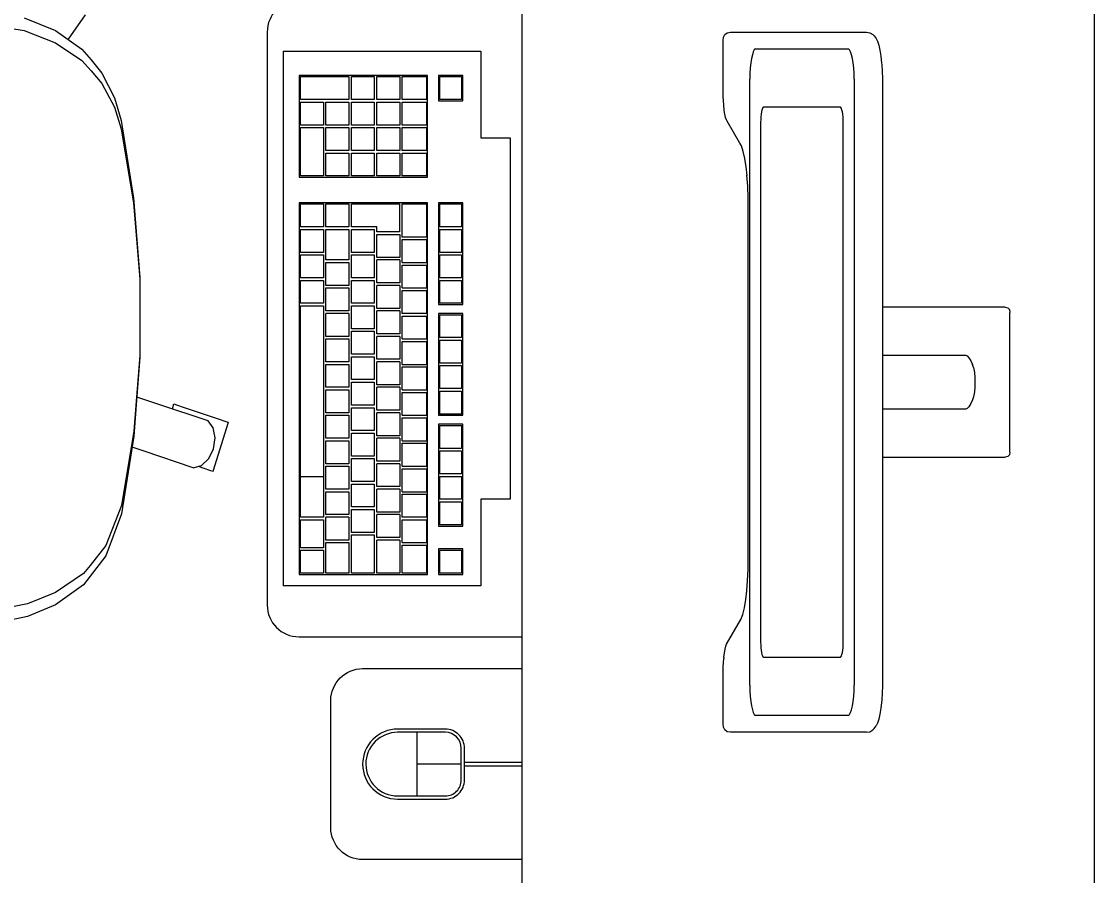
# Model space of a CAD drawing. Header units: inches. Extents: x 140 to 978, y -82 to 38.
# Drawn here: x 774.024 to 774.867, y 21.183 to 21.854 of the extents above; entities that cross this region are included whole.
import ezdxf

# ---------------------------------------------------------------- set-up
doc = ezdxf.new("R2010")
doc.units = ezdxf.units.IN
doc.header["$MEASUREMENT"] = 0
doc.layers.get('0').update_dxf_attribs({"lineweight": 0})
for name, color, linetype, lineweight in [('UNSAAC-COTA', 48, 'Continuous', 0), ('UNSAAC-FACHADA(2DO PLANO)', 7, 'Continuous', 30), ('UNSAAC-MUEBLE', 254, 'Continuous', 0)]:
    doc.layers.add(name, color=color, linetype=linetype, lineweight=lineweight)
doc.styles.add('narrow', font='')
doc.styles.get('narrow').set_extended_font_data('Arial Narrow', italic=True)
doc.dimstyles.new('1EN75', dxfattribs={"dimtxt": 0.15, "dimasz": 0.06, "dimexe": 0.1, "dimexo": 0.15, "dimgap": 0.025, "dimtad": 1, "dimzin": 1, "dimdsep": 46, "dimtxsty": 'narrow', "dimblk": 'DOT', "dimcen": 0.1, "dimclrd": 256, "dimclre": 256, "dimclrt": 256, "dimaunit": 1, "dimadec": 3, "dimazin": 0, "dimtfac": 1, "dimtmove": 2, "dimatfit": 3, "dimldrblk": 'ARCHTICK', "dimfxl": 0.3, "dimfxlon": 1, "dimtolj": 1, "dimtzin": 0, "dimlwd": 0, "dimlwe": 0, "dimarcsym": 0})

# ---------------------------------------------------------------- blocks, each defined once
blk = doc.blocks.new('MODULO C.E - 1')
at = {"layer": 'UNSAAC-MUEBLE'}
for p, q in [((-1.233899065542982, 1.679854995044195), (-1.233400907280679, 1.681928846815708)), ((-1.233899065542982, 1.679854995044195), (-1.233899065540368, 1.583329248299208)), ((-1.233400907280679, 1.681928846815708), (-1.231982272557116, 1.68314884232808)), ((-1.231982272557116, 1.68314884232808), (-1.229859135658398, 1.683329248297696)), ((-1.120140864339714, 1.683329248306848), (-1.229859135658398, 1.683329248297696)), ((-1.120140864339714, 1.683329248306848), (-1.118017727439633, 1.683148842336493)), ((-1.118017727439633, 1.683148842336493), (-1.116599092721412, 1.681928846823723)), ((-1.116599092721412, 1.681928846823723), (-1.116100934449105, 1.679854995056303)), ((-1.116100934446717, 1.583329248311315), (-1.116100934449105, 1.679854995056303)), ((-1.194236825636676, 1.651233782793156), (-1.191813066617965, 1.652794331060647)), ((-1.191813066617965, 1.652794331060647), (-1.188923807956212, 1.654103453370226)), ((-1.186559259445698, 1.654837550021796), (-1.188945622026449, 1.654085401257817)), ((-1.186559259445698, 1.654837550021796), (-1.182667704384767, 1.655602965472667)), ((-1.182667704384767, 1.655602965472667), (-1.178587809913506, 1.65599169184793)), ((-1.178587809913506, 1.65599169184793), (-1.171412190070737, 1.655991691854751)), ((-1.171412190070737, 1.655991691854751), (-1.167332295607889, 1.655602965487276)), ((-1.167332295607889, 1.655602965487276), (-1.163413948785387, 1.654832280451728)), ((-1.163413948785387, 1.654832280451728), (-1.16105437795768, 1.65409665252821)), ((-1.161076192024279, 1.654103453367952), (-1.158186933365482, 1.652794331075199)), ((-1.158186933365482, 1.652794331075199), (-1.155763174352796, 1.651233782794861)), ((-1.196149999994827, 1.648995186293178), (-1.196036164816473, 1.649343734592151)), ((-1.196149999986414, 1.583329248303471), (-1.196149999994827, 1.648995186293178)), ((-1.196036164816473, 1.649343734592151), (-1.195659295555356, 1.649902717147086)), ((-1.195659295555356, 1.649902717147086), (-1.194236825636676, 1.651233782793156)), ((-1.155763174352796, 1.651233782794861), (-1.154340704435367, 1.649902717135319)), ((-1.154340704435367, 1.649902717135319), (-1.153963835168793, 1.649343734589593)), ((-1.153963835168793, 1.649343734589593), (-1.153849999988847, 1.648995186304148)), ((-1.153849999988847, 1.648995186304148), (-1.15384999998646, 1.583329248300743)), ((-1.448083207006061, 1.575765119768789), (-1.446947781148378, 1.57697227044423)), ((-1.446947781148378, 1.57697227044423), (-1.444889178063545, 1.578377981509732)), ((-1.444889178063545, 1.578377981509732), (-1.442781445276364, 1.579464540277627)), ((-1.442781445276364, 1.579464540277627), (-1.439699233292981, 1.580465815901675)), ((-1.439699233292981, 1.580465815901675), (-1.435737228672065, 1.581351532900328)), ((-1.435737228672065, 1.581351532900328), (-1.431015886421915, 1.582094887780841)), ((-1.431015886421915, 1.582094887780841), (-1.425678082375566, 1.582672834809387)), ((-1.425678082375566, 1.582672834809387), (-1.424615649178418, 1.582775399749096)), ((-1.424615649178418, 1.582775399749096), (-1.419234945943754, 1.583142872606459)), ((-1.419234945943754, 1.583142872606459), (-1.413597448100245, 1.583329248285679)), ((-1.413597448100245, 1.583329248285679), (-0.9364025518760399, 1.583329248318705)), ((-0.9364025518760399, 1.583329248318705), (-0.9307650540304848, 1.583142872643009)), ((-0.9307650540304848, 1.583142872643009), (-0.9253843507933197, 1.582775399792524)), ((-0.9253843507918418, 1.582787869068113), (-0.9189841135503911, 1.582094887830579)), ((-0.9189841135503911, 1.582094887830579), (-0.9142627713012643, 1.581351532942506)), ((-0.9142627713012643, 1.581351532942506), (-0.9103007666917164, 1.580465815939306)), ((-0.9103007666917164, 1.580465815939306), (-0.9072185546927585, 1.57946454032907)), ((-0.9072185546927585, 1.57946454032907), (-0.9051108219213801, 1.578377981555377)), ((-0.9030522188243821, 1.57697227049448), (-0.9051108219213801, 1.578377981555377)), ((-0.9030522188243821, 1.57697227049448), (-0.9019167929689729, 1.57576511981722)), ((-1.449999999990337, 1.570873672000062), (-1.449501841729739, 1.573529758880852)), ((-1.449999999981469, 1.464063714197493), (-1.449999999990337, 1.570873672000062)), ((-1.449501841729739, 1.573529758880852), (-1.448083207006061, 1.575765119768789)), ((-0.9004981582510936, 1.573529758928885), (-0.9019167929689729, 1.57576511981722)), ((-0.8999999999833335, 1.570873672037976), (-0.9004981582510936, 1.573529758928885)), ((-0.8999999999833335, 1.570873672037976), (-0.8999999999885631, 1.464063714241604)), ((-1.429314648169293, 1.55979045214707), (-1.432259601443161, 1.559132458520367)), ((-1.425805572729087, 1.560342872180286), (-1.429314648169293, 1.55979045214707)), ((-1.421839702314242, 1.560772532206556), (-1.425805572729087, 1.560342872180286)), ((-1.417534835062793, 1.561066174157475), (-1.421839702314242, 1.560772532206556)), ((-1.413024475504994, 1.561215450321072), (-1.417534835062793, 1.561066174157475)), ((-1.413024475504994, 1.561215450321072), (-0.9369755244604903, 1.561215450359668)), ((-0.9324651649231555, 1.561066174184703), (-0.9369755244604903, 1.561215450359668)), ((-0.9281602976626118, 1.560772532259421), (-0.9324651649231555, 1.561066174184703)), ((-0.9241944272490172, 1.560342872229853), (-0.9281602976626118, 1.560772532259421)), ((-0.9206853518038087, 1.559790452200275), (-0.9241944272490172, 1.560342872229853)), ((-0.91774039852653, 1.559132458549016), (-0.9206853518038087, 1.559790452200275)), ((-1.436115526938988, 1.557580772021083), (-1.436911318753187, 1.556734710061107)), ((-1.436911318756597, 1.483549064166994), (-1.436911318753187, 1.556734710061107)), ((-1.434548811789978, 1.558388287342154), (-1.436115526938988, 1.557580772021083)), ((-1.432259601443161, 1.559132458520367), (-1.434548811789978, 1.558388287342154)), ((-1.38877507578793, 1.551580753920859), (-1.389920335388592, 1.551208545575776)), ((-1.387302599140935, 1.551909750738275), (-1.38877507578793, 1.551580753920859)), ((-1.385548715859227, 1.552185960750251), (-1.387302599140935, 1.551909750738275)), ((-1.383564471785189, 1.552400790768445), (-1.385548715859227, 1.552185960750251)), ((-1.381412692600702, 1.552547611732336), (-1.383564471785189, 1.552400790768445)), ((-1.379157512811912, 1.552622249818171), (-1.381412692600702, 1.552547611732336)), ((-0.9708424871633496, 1.552622249855574), (-1.379157512811912, 1.552622249818171)), ((-0.9685873073777429, 1.552547611769), (-0.9708424871633496, 1.552622249855574)), ((-0.966435528192801, 1.552400790805052), (-0.9685873073777429, 1.552547611769)), ((-0.9644512841083042, 1.552185960781969), (-0.966435528192801, 1.552400790805052)), ((-0.9626974008250044, 1.551909750780055), (-0.9644512841083042, 1.552185960781969)), ((-0.9612249241932431, 1.551580753957353), (-0.9626974008250044, 1.551909750780055)), ((-0.9600796645755281, 1.551208545607437), (-0.9612249241932431, 1.551580753957353)), ((-0.9154511881858525, 1.558388287391665), (-0.91774039852653, 1.559132458549016)), ((-0.9138844730353639, 1.557580772067638), (-0.9154511881858525, 1.558388287391665)), ((-0.913088681221393, 1.5567347100951), (-0.9138844730353639, 1.557580772067638)), ((-0.913088681221393, 1.5567347100951), (-0.9130886812186645, 1.483549064215254)), ((-1.390703038525839, 1.550804910675254), (-1.391100934439078, 1.550381879681197)), ((-1.391100934439078, 1.550381879681197), (-1.391100934438168, 1.489901894549007)), ((-1.389920335388592, 1.551208545575776), (-1.390703038525839, 1.550804910675254)), ((-0.9592969614510138, 1.550804910709701), (-0.9600796645755281, 1.551208545607437)), ((-0.9588990655336829, 1.55038187972724), (-0.9592969614510138, 1.550804910709701)), ((-0.9588990655248153, 1.489901894574757), (-0.9588990655336829, 1.55038187972724)), ((-1.391100934438168, 1.489901894549007), (-1.390703038527204, 1.48947886355262)), ((-1.390703038527204, 1.48947886355262), (-1.389920335388365, 1.489075228648687)), ((-1.389920335388365, 1.489075228648687), (-1.388775075778381, 1.488703020318894)), ((-1.388775075778381, 1.488703020318894), (-1.387302599146733, 1.488374023496306)), ((-1.387302599146733, 1.488374023496306), (-1.385548715855589, 1.488097813473928)), ((-1.385548715855589, 1.488097813473928), (-1.38356447177905, 1.487882983471309)), ((-1.38356447177905, 1.487882983471309), (-1.381412692580125, 1.487736162500937)), ((-1.381412692580125, 1.487736162500937), (-1.379157512814527, 1.487661524406462)), ((-1.379157512814527, 1.487661524406462), (-0.9708424871458419, 1.48766152445171)), ((-0.9708424871458419, 1.48766152445171), (-0.9685873073769471, 1.4877361625297)), ((-0.9685873073769471, 1.4877361625297), (-0.9664355281866619, 1.487882983507745)), ((-0.9664355281866619, 1.487882983507745), (-0.9644512841046662, 1.488097813505533)), ((-0.9644512841046662, 1.488097813505533), (-0.9626974008167053, 1.488374023531833)), ((-0.9626974008167053, 1.488374023531833), (-0.9612249241838071, 1.488703020355274)), ((-0.9612249241838071, 1.488703020355274), (-0.9600796645691616, 1.489075228694219)), ((-0.9600796645691616, 1.489075228694219), (-0.9592969614319145, 1.489478863594798)), ((-0.9592969614319145, 1.489478863594798), (-0.9588990655248153, 1.489901894574757)), ((-1.436911318756597, 1.483549064166994), (-1.43611552692239, 1.482703002202356)), ((-1.43611552692239, 1.482703002202356), (-1.434548811788159, 1.481895732395571)), ((-1.434548811788159, 1.481895732395571), (-1.432259601433384, 1.481151561232082)), ((-1.432259601433384, 1.481151561232082), (-1.429314648168042, 1.480493322075858)), ((-1.429314648168042, 1.480493322075858), (-1.425805572725108, 1.479941147557497)), ((-1.425805572725108, 1.479941147557497), (-1.421839702311513, 1.479511487527873)), ((-1.421839702311513, 1.479511487527873), (-1.417534835055062, 1.479217600077504)), ((-1.417534835055062, 1.479217600077504), (-1.413024475497377, 1.47906832391044)), ((-0.9369755244668567, 1.479068323955175), (-1.413024475497377, 1.47906832391044)), ((-1.344047383159773, 1.476239074802663), (-1.350730082911764, 1.475187233122199)), ((-1.337244257549014, 1.476975931540778), (-1.344047383159773, 1.476239074802663)), ((-1.328948034832433, 1.477542444836672), (-1.337556952107616, 1.476954578976574)), ((-1.31992634806461, 1.477840723844452), (-1.328948034832433, 1.477542444836672)), ((-1.034545048816494, 1.477840723876454), (-1.31992634806461, 1.477840723844452)), ((-1.028002877024005, 1.477799459801304), (-1.034545048816494, 1.477840723876454)), ((-1.019030612297524, 1.477432702228725), (-1.028002877024005, 1.477799459801304)), ((-1.011174787000255, 1.476828277287325), (-1.019030612297524, 1.477432702228725)), ((-1.004334719735834, 1.476017341411648), (-1.011174787000255, 1.476828277287325)), ((-0.9978827538883024, 1.474916341002881), (-1.004334719735834, 1.476017341411648)), ((-0.9369755244668567, 1.479068323955175), (-0.9324651649090583, 1.47921760011883)), ((-0.9324651649090583, 1.47921760011883), (-0.9281602976597696, 1.47951148758068)), ((-0.9281602976597696, 1.47951148758068), (-0.9241944272451519, 1.479941147607008)), ((-0.9241944272451519, 1.479941147607008), (-0.9206853518086973, 1.480493322115251)), ((-0.9206853518086973, 1.480493322115251), (-0.9177403985248247, 1.481151561281024)), ((-0.9177403985248247, 1.481151561281024), (-0.91545118817005, 1.481895732438943)), ((-0.91545118817005, 1.481895732438943), (-0.9138844730392293, 1.48270300224118)), ((-0.9138844730392293, 1.48270300224118), (-0.9130886812186645, 1.483549064215254)), ((-1.36281304188476, 1.471406109809038), (-1.380028639872148, 1.46129114360707)), ((-1.360703747586012, 1.47251476454278), (-1.36281304188476, 1.471406109809038)), ((-1.356336215523993, 1.473933905193348), (-1.360703747586012, 1.47251476454278)), ((-1.350730082911764, 1.475187233122199), (-1.356336215523993, 1.473933905193348)), ((-0.9925472713926637, 1.473621874791888), (-0.9978827538883024, 1.474916341002881)), ((-0.988492214064604, 1.472173236185427), (-0.9925472713926637, 1.473621874791888)), ((-0.9693619971372527, 1.460932956836871), (-0.988492214064604, 1.472173236185427)), ((-1.449501841711549, 1.46149289239554), (-1.449999999981469, 1.464063714197493)), ((-1.448083206990373, 1.459500345884351), (-1.449501841711549, 1.46149289239554)), ((-1.445960070098704, 1.458389421817287), (-1.448083206990373, 1.459500345884351)), ((-1.392808860654964, 1.458661672847086), (-1.39603827874846, 1.458441204842131)), ((-1.388393088516818, 1.459127328312945), (-1.39280886064746, 1.458649199575746)), ((-1.391746545757155, 1.458764224368338), (-1.392808860654964, 1.458661672847086)), ((-1.385425505483067, 1.459594503307244), (-1.388393088516818, 1.459127328312945)), ((-1.382934669911106, 1.460151240661673), (-1.385425505483067, 1.459594503307244)), ((-1.381004252030675, 1.46077821089915), (-1.382934669911106, 1.460151240661673)), ((-1.380028639872148, 1.46129114360707), (-1.381004252030675, 1.46077821089915)), ((-0.9675598840288557, 1.460289676803541), (-0.9693619971372527, 1.460932956836871)), ((-0.9651909124738267, 1.459714687142025), (-0.9675598840288557, 1.460289676803541)), ((-0.9623255724100772, 1.459225780384486), (-0.9651909124738267, 1.459714687142025)), ((-0.9590512474949946, 1.458837698002299), (-0.9623255724100772, 1.459225780384486)), ((-0.9590512474949946, 1.458837698002299), (-0.9578984867019471, 1.45872681453335)), ((-0.9547195190064712, 1.458482247265067), (-0.9578984867019471, 1.45872681453335)), ((-0.9019167929735203, 1.459500345924823), (-0.9040399298667807, 1.458389421852246)), ((-0.9004981582532536, 1.461492892435842), (-0.9019167929735203, 1.459500345924823)), ((-0.8999999999815145, 1.464186474249004), (-0.9004981582477967, 1.461522206948814)), ((-0.8999999999885631, 1.464063714241604), (-0.9004981582532536, 1.461492892435842)), ((-1.443455659366305, 1.458329248301197), (-1.445960070098704, 1.458389421817287)), ((-1.399421030518238, 1.458329248311372), (-1.443455659366305, 1.458329248301197)), ((-1.39603827874846, 1.458441204842131), (-1.399421030518238, 1.458329248311372)), ((-0.9513840333896268, 1.458345912295727), (-0.9547195190064712, 1.458482247265067)), ((-0.948750988456436, 1.458329248342409), (-0.9513840333896268, 1.458345912295727)), ((-0.906544340600999, 1.458329248347354), (-0.948750988456436, 1.458329248342409)), ((-0.9040399298667807, 1.458389421852246), (-0.906544340600999, 1.458329248347354)), ((-1.366999999998711, 1.267923000002895), (-1.366999999998711, 1.290787000001558)), ((-1.366999999998711, 1.290787000001558), (-1.08299999999906, 1.290787000001558)), ((-1.08299999999906, 1.290787000001558), (-1.08299999999906, 1.267923000002895)), ((-1.434999999998922, 1.112499999999102), (-1.434999999998013, 1.267923000002895)), ((-1.434999999998013, 1.267923000002895), (-1.366999999998711, 1.267923000002895)), ((-1.08299999999906, 1.267923000002895), (-1.014999999999759, 1.267923000002895)), ((-1.014999999999759, 1.267923000002895), (-1.014999999999759, 1.112499999999102)), ((-1.396000000008257, 1.25377199999258), (-1.41599999999778, 1.25377199999258)), ((-1.41599999999778, 1.25377199999258), (-1.41599999999778, 1.234651999995378)), ((-1.41500000000849, 1.23565249265431), (-1.41500000000849, 1.252771509953448)), ((-1.41500000000849, 1.252771509953448), (-1.396999999997547, 1.252771509952993)), ((-1.396999999997547, 1.252771509952993), (-1.396999999997547, 1.23565249265431)), ((-1.396000000008257, 1.234651999995378), (-1.396000000008257, 1.25377199999258)), ((-1.236000000004765, 1.25377199999258), (-1.316000000006511, 1.25377199999258)), ((-1.316000000006511, 1.25377199999258), (-1.316000000006511, 1.234651999995378)), ((-1.315000000002669, 1.23565249265431), (-1.315000000002669, 1.252771509953448)), ((-1.315000000002669, 1.252771509953448), (-1.297000000006278, 1.252771509953448)), ((-1.297000000006278, 1.252771509953448), (-1.297000000006278, 1.23565249265431)), ((-1.29499999999905, 1.23565249265431), (-1.294999999998595, 1.252771509952993)), ((-1.294999999998595, 1.252771509952993), (-1.277000000002204, 1.252771509953448)), ((-1.277000000002204, 1.252771509953448), (-1.277000000002204, 1.23565249265431)), ((-1.275000000009527, 1.23565249265431), (-1.275000000009072, 1.252771509952993)), ((-1.275000000009072, 1.252771509952993), (-1.256999999998129, 1.252771509952993)), ((-1.256999999998129, 1.252771509952993), (-1.256999999998129, 1.23565249265431)), ((-1.255000000004998, 1.23565249265431), (-1.255000000004998, 1.252771509952993)), ((-1.255000000004998, 1.252771509952993), (-1.237000000008607, 1.252771509952993)), ((-1.237000000008607, 1.252771509952993), (-1.237000000008607, 1.23565249265431)), ((-1.236000000004765, 1.234651999995378), (-1.236000000004765, 1.25377199999258)), ((-1.149000000005231, 1.25377199999258), (-1.229000000006977, 1.25377199999258)), ((-1.229000000006977, 1.25377199999258), (-1.229000000006977, 1.234651999995833)), ((-1.22800000000359, 1.23565249265431), (-1.228000000003135, 1.252771509952993)), ((-1.228000000003135, 1.252771509952993), (-1.210000000006744, 1.252771509952993)), ((-1.210000000006744, 1.252771509952993), (-1.210000000006744, 1.23565249265431)), ((-1.20799999999906, 1.23565249265431), (-1.20799999999906, 1.252771509953448)), ((-1.20799999999906, 1.252771509953448), (-1.190000000002669, 1.252771509952993)), ((-1.190000000002669, 1.252771509952993), (-1.190000000002669, 1.23565249265431)), ((-1.188000000009538, 1.23565249265431), (-1.188000000009538, 1.252771509952993)), ((-1.188000000009538, 1.252771509952993), (-1.169999999998595, 1.252771509952993)), ((-1.169999999998595, 1.252771509952993), (-1.169999999998595, 1.235652492654765)), ((-1.168000000005463, 1.23565249265431), (-1.168000000005463, 1.252771509952993)), ((-1.168000000005463, 1.252771509952993), (-1.150000000009072, 1.252771509953448)), ((-1.150000000009072, 1.252771509953448), (-1.150000000009072, 1.23565249265431)), ((-1.149000000005231, 1.234651999995378), (-1.149000000005231, 1.25377199999258)), ((-1.062000000005696, 1.25377199999258), (-1.142000000007442, 1.25377199999258)), ((-1.142000000007442, 1.25377199999258), (-1.142000000007442, 1.234651999995378)), ((-1.141000000003601, 1.252771509952993), (-1.12300000000721, 1.252771509952993)), ((-1.141000000004055, 1.23565249265431), (-1.141000000003601, 1.252771509952993)), ((-1.12300000000721, 1.252771509952993), (-1.12300000000721, 1.23565249265431)), ((-1.120999999999526, 1.252771509952993), (-1.103000000003135, 1.252771509952993)), ((-1.120999999999526, 1.235652492654765), (-1.120999999999526, 1.252771509952993)), ((-1.103000000003135, 1.252771509952993), (-1.103000000003135, 1.23565249265431)), ((-1.101000000010458, 1.23565249265431), (-1.101000000010004, 1.252771509952993)), ((-1.101000000010004, 1.252771509952993), (-1.08299999999906, 1.252771509952993)), ((-1.08299999999906, 1.252771509952993), (-1.08299999999906, 1.23565249265431)), ((-1.081000000005929, 1.252771509953448), (-1.063000000009538, 1.252771509952993)), ((-1.081000000005929, 1.23565249265431), (-1.081000000005929, 1.252771509953448)), ((-1.063000000009538, 1.252771509952993), (-1.063000000009538, 1.23565249265431)), ((-1.062000000005696, 1.234651999995833), (-1.062000000005696, 1.25377199999258)), ((-1.024000000005231, 1.25377199999258), (-1.04400000000976, 1.25377199999258)), ((-1.04400000000976, 1.25377199999258), (-1.04400000000976, 1.234651999995378)), ((-1.043000000005463, 1.23565249265431), (-1.043000000005463, 1.252771509952993)), ((-1.043000000005463, 1.252771509952993), (-1.025000000009072, 1.252771509952993)), ((-1.025000000009072, 1.252771509952993), (-1.025000000009072, 1.235652492654765)), ((-1.024000000005231, 1.234651999995378), (-1.024000000005231, 1.25377199999258)), ((-0.8750000000003411, 1.252499999999827), (-0.8750000000003411, 1.217499999999859)), ((-1.41599999999778, 1.234651999995378), (-1.396000000008257, 1.234651999995378)), ((-1.396999999997547, 1.23565249265431), (-1.41500000000849, 1.23565249265431)), ((-1.316000000006511, 1.234651999995378), (-1.236000000004765, 1.234651999995378)), ((-1.297000000006278, 1.23565249265431), (-1.315000000002669, 1.23565249265431)), ((-1.277000000002204, 1.23565249265431), (-1.29499999999905, 1.23565249265431)), ((-1.256999999998129, 1.23565249265431), (-1.275000000009527, 1.23565249265431)), ((-1.237000000008607, 1.23565249265431), (-1.255000000004998, 1.23565249265431)), ((-1.229000000006977, 1.234651999995833), (-1.149000000005231, 1.234651999995378)), ((-1.210000000006744, 1.23565249265431), (-1.22800000000359, 1.23565249265431)), ((-1.190000000002669, 1.23565249265431), (-1.20799999999906, 1.23565249265431)), ((-1.169999999998595, 1.235652492654765), (-1.188000000009538, 1.23565249265431)), ((-1.150000000009072, 1.23565249265431), (-1.168000000005463, 1.23565249265431)), ((-1.142000000007442, 1.234651999995378), (-1.062000000005696, 1.234651999995833)), ((-1.12300000000721, 1.23565249265431), (-1.141000000004055, 1.23565249265431)), ((-1.103000000003135, 1.23565249265431), (-1.120999999999526, 1.235652492654765)), ((-1.08299999999906, 1.23565249265431), (-1.101000000010458, 1.23565249265431)), ((-1.063000000009538, 1.23565249265431), (-1.081000000005929, 1.23565249265431)), ((-1.04400000000976, 1.234651999995378), (-1.024000000005231, 1.234651999995378)), ((-1.025000000009072, 1.235652492654765), (-1.043000000005463, 1.23565249265431)), ((-1.41599999999778, 1.226040000004843), (-1.41599999999778, 1.125177999998243)), ((-1.336000000010586, 1.226040000004843), (-1.41599999999778, 1.226040000004843)), ((-1.41500000000849, 1.206126777917063), (-1.41500000000849, 1.225039720138568)), ((-1.41500000000849, 1.225039720138568), (-1.396999999997547, 1.225039720138568)), ((-1.396999999997547, 1.225039720138568), (-1.396999999998002, 1.206126777917063)), ((-1.395000000004416, 1.206126777917063), (-1.395000000004416, 1.225039720138568)), ((-1.395000000004416, 1.225039720138568), (-1.377000000008024, 1.225039720138568)), ((-1.377000000008024, 1.225039720138568), (-1.377000000008024, 1.206126777917063)), ((-1.375000000000341, 1.206126777917063), (-1.375000000000341, 1.225039720138568)), ((-1.375000000000341, 1.225039720138568), (-1.35700000000395, 1.225039720138568)), ((-1.35700000000395, 1.225039720138568), (-1.357000000004405, 1.206126777917063)), ((-1.355000000010818, 1.206126777917063), (-1.355000000010818, 1.225039720138568)), ((-1.355000000010818, 1.225039720138568), (-1.336999999999875, 1.225039720138568)), ((-1.336999999999875, 1.225039720138568), (-1.336999999999875, 1.206126777917518)), ((-1.336000000010586, 1.125177999998243), (-1.336000000010586, 1.226040000004843)), ((-1.316000000006511, 1.226040000004843), (-1.316000000006511, 1.125177999998243)), ((-1.024000000005685, 1.226040000004843), (-1.316000000006511, 1.226040000004843)), ((-1.315000000002669, 1.206126777917063), (-1.315000000002669, 1.225039720138568)), ((-1.315000000002669, 1.225039720138568), (-1.289000000004648, 1.225039720138568)), ((-1.289000000004648, 1.225039720138568), (-1.289000000005103, 1.206126777917063)), ((-1.287000000011972, 1.206126777917063), (-1.287000000011517, 1.225039720139023)), ((-1.287000000011517, 1.225039720139023), (-1.269000000000574, 1.225039720138568)), ((-1.269000000001029, 1.206126777917063), (-1.269000000000574, 1.225039720138568)), ((-1.267000000007442, 1.206126777917063), (-1.267000000007442, 1.225039720138568)), ((-1.267000000007442, 1.225039720138568), (-1.249000000011051, 1.225039720138568)), ((-1.249000000011051, 1.206126777917063), (-1.249000000011051, 1.225039720138568)), ((-1.247000000003368, 1.206126777917063), (-1.247000000003368, 1.225039720138568)), ((-1.247000000003368, 1.225039720138568), (-1.229000000006977, 1.225039720138568)), ((-1.229000000006977, 1.225039720138568), (-1.229000000006977, 1.206126777917063)), ((-1.226999999999293, 1.206126777917063), (-1.226999999999293, 1.225039720138568)), ((-1.226999999999293, 1.225039720138568), (-1.209000000002902, 1.225039720138568)), ((-1.209000000002902, 1.206126777917063), (-1.209000000002902, 1.225039720138568)), ((-1.207000000009771, 1.206126777917518), (-1.207000000009771, 1.225039720138568)), ((-1.207000000009771, 1.225039720138568), (-1.188999999998828, 1.225039720138568)), ((-1.188999999998828, 1.206126777917063), (-1.188999999998828, 1.225039720138568)), ((-1.187000000005696, 1.206126777917518), (-1.187000000005696, 1.225039720138568)), ((-1.187000000005696, 1.225039720138568), (-1.169000000009305, 1.225039720139023)), ((-1.16900000000976, 1.206126777917063), (-1.169000000009305, 1.225039720139023)), ((-1.167000000001622, 1.206126777917063), (-1.167000000001622, 1.225039720138568)), ((-1.167000000001622, 1.225039720138568), (-1.149000000005231, 1.225039720138568)), ((-1.149000000005231, 1.206126777917063), (-1.149000000005231, 1.225039720138568)), ((-1.146999999998002, 1.206126777917063), (-1.146999999997547, 1.225039720138568)), ((-1.146999999997547, 1.225039720138568), (-1.129000000001156, 1.225039720138568)), ((-1.129000000001156, 1.206126777917063), (-1.129000000001156, 1.225039720138568)), ((-1.127000000008024, 1.206126777917063), (-1.127000000008479, 1.225039720138568)), ((-1.127000000008479, 1.225039720138568), (-1.109000000011633, 1.225039720138568)), ((-1.109000000011633, 1.206126777917063), (-1.109000000011633, 1.225039720138568)), ((-1.10700000000395, 1.206126777917063), (-1.107000000004405, 1.225039720138568)), ((-1.107000000004405, 1.225039720138568), (-1.089000000007559, 1.225039720138568)), ((-1.089000000007559, 1.206126777917518), (-1.089000000007559, 1.225039720138568)), ((-1.086999999999875, 1.206126777917063), (-1.086999999999875, 1.225039720138568)), ((-1.086999999999875, 1.225039720138568), (-1.069000000003484, 1.225039720138568)), ((-1.069000000003484, 1.225039720138568), (-1.069000000003484, 1.206126777917518)), ((-1.067000000010353, 1.206126777917063), (-1.067000000010808, 1.225039720138568)), ((-1.067000000010808, 1.225039720138568), (-1.04899999999941, 1.225039720138568)), ((-1.048999999999864, 1.206126777917063), (-1.04899999999941, 1.225039720138568)), ((-1.047000000006278, 1.206126777917063), (-1.047000000006278, 1.225039720138568)), ((-1.047000000006278, 1.225039720138568), (-1.025000000009072, 1.225039720138568)), ((-1.025000000009072, 1.225039720138568), (-1.025000000009072, 1.206126777917063)), ((-1.024000000005231, 1.125177999998243), (-1.024000000005685, 1.226040000004843)), ((-0.9000000000002046, 1.217499999999518), (-0.8500000000004775, 1.217499999999859)), ((-1.396999999998002, 1.206126777917063), (-1.41500000000849, 1.206126777917063)), ((-1.377000000008024, 1.206126777917063), (-1.395000000004416, 1.206126777917063)), ((-1.357000000004405, 1.206126777917063), (-1.375000000000341, 1.206126777917063)), ((-1.336999999999875, 1.206126777917518), (-1.355000000010818, 1.206126777917063)), ((-1.289000000005103, 1.206126777917063), (-1.315000000002669, 1.206126777917063)), ((-1.269000000001029, 1.206126777917063), (-1.287000000011972, 1.206126777917063)), ((-1.249000000011051, 1.206126777917063), (-1.267000000007442, 1.206126777917063)), ((-1.229000000006977, 1.206126777917063), (-1.247000000003368, 1.206126777917063)), ((-1.209000000002902, 1.206126777917063), (-1.226999999999293, 1.206126777917063)), ((-1.188999999998828, 1.206126777917063), (-1.207000000009771, 1.206126777917518)), ((-1.16900000000976, 1.206126777917063), (-1.187000000005696, 1.206126777917518)), ((-1.149000000005231, 1.206126777917063), (-1.167000000001622, 1.206126777917063)), ((-1.129000000001156, 1.206126777917063), (-1.146999999998002, 1.206126777917063)), ((-1.109000000011633, 1.206126777917063), (-1.127000000008024, 1.206126777917063)), ((-1.089000000007559, 1.206126777917518), (-1.10700000000395, 1.206126777917063)), ((-1.069000000003484, 1.206126777917518), (-1.086999999999875, 1.206126777917063)), ((-1.048999999999864, 1.206126777917063), (-1.067000000010353, 1.206126777917063)), ((-1.025000000009072, 1.206126777917063), (-1.047000000006278, 1.206126777917063)), ((-1.41500000000849, 1.186178000000211), (-1.415000000008945, 1.204109504567725)), ((-1.415000000008945, 1.204109504567725), (-1.396999999997547, 1.204109504567725)), ((-1.396999999997547, 1.204109504567725), (-1.396999999997547, 1.186177999999757)), ((-1.395000000004416, 1.186177999999757), (-1.395000000004416, 1.204109504567725)), ((-1.395000000004416, 1.204109504567725), (-1.377000000008024, 1.204109504567725)), ((-1.377000000008024, 1.204109504567725), (-1.377000000008024, 1.186177999999757)), ((-1.375000000000796, 1.186177999999757), (-1.375000000000341, 1.204109504567725)), ((-1.375000000000341, 1.204109504567725), (-1.35700000000395, 1.204109504567725)), ((-1.35700000000395, 1.204109504567725), (-1.35700000000395, 1.186177999999757)), ((-1.355000000010818, 1.186177999999757), (-1.355000000011273, 1.204109504567725)), ((-1.355000000011273, 1.204109504567725), (-1.336999999999875, 1.20410950456818)), ((-1.336999999999875, 1.20410950456818), (-1.336999999999875, 1.186177999999757)), ((-1.315000000002669, 1.166177999995682), (-1.315000000002669, 1.204033398531294)), ((-1.315000000002669, 1.204033398531294), (-1.293000000005918, 1.204033398531294)), ((-1.293000000005918, 1.204033398531294), (-1.293000000005918, 1.186101893963325)), ((-1.29099999999778, 1.204109504567725), (-1.273000000001844, 1.204109504567725)), ((-1.29099999999778, 1.186177999999302), (-1.29099999999778, 1.204109504567725)), ((-1.273000000001844, 1.204109504567725), (-1.273000000001389, 1.186177999999757)), ((-1.271000000008257, 1.204109504567725), (-1.271000000008257, 1.186177999999757)), ((-1.271000000008257, 1.204109504567725), (-1.252999999997769, 1.204109504567725)), ((-1.252999999997769, 1.204109504567725), (-1.252999999997314, 1.186177999999757)), ((-1.251000000004183, 1.204109504567725), (-1.251000000004183, 1.186177999999757)), ((-1.251000000004183, 1.204109504567725), (-1.233000000007792, 1.204109504567725)), ((-1.233000000007792, 1.204109504567725), (-1.233000000008246, 1.186177999999757)), ((-1.231000000000108, 1.204109504567725), (-1.231000000000108, 1.186177999999757)), ((-1.231000000000108, 1.204109504567725), (-1.213000000003717, 1.204109504567725)), ((-1.213000000003717, 1.204109504567725), (-1.213000000003717, 1.186178000000211)), ((-1.211000000010586, 1.204109504567725), (-1.21100000001104, 1.186177999999757)), ((-1.211000000010586, 1.204109504567725), (-1.192999999999643, 1.204109504567725)), ((-1.192999999999643, 1.204109504567725), (-1.193000000000097, 1.186177999999757)), ((-1.191000000006511, 1.204109504567725), (-1.191000000006511, 1.186177999999757)), ((-1.191000000006511, 1.204109504567725), (-1.17300000001012, 1.204109504567725)), ((-1.17300000001012, 1.204109504567725), (-1.17300000001012, 1.186177999999757)), ((-1.171000000002437, 1.20410950456818), (-1.171000000002437, 1.186177999999757)), ((-1.171000000002437, 1.20410950456818), (-1.153000000006045, 1.204109504567725)), ((-1.153000000006045, 1.204109504567725), (-1.153000000006045, 1.186177999999757)), ((-1.150999999998362, 1.204109504567725), (-1.150999999998362, 1.186177999999757)), ((-1.150999999998362, 1.204109504567725), (-1.133000000001971, 1.204109504567725)), ((-1.133000000001971, 1.204109504567725), (-1.133000000001971, 1.186177999999757)), ((-1.131000000009294, 1.204109504567725), (-1.131000000008839, 1.186178000000211)), ((-1.131000000009294, 1.204109504567725), (-1.112999999997896, 1.204109504567725)), ((-1.112999999997896, 1.204109504567725), (-1.112999999997896, 1.186177999999757)), ((-1.111000000004765, 1.204109504567725), (-1.111000000004765, 1.186178000000211)), ((-1.111000000004765, 1.204109504567725), (-1.093000000008374, 1.204109504567725)), ((-1.093000000008374, 1.204109504567725), (-1.093000000008828, 1.186177999999757)), ((-1.09100000000069, 1.204109504567725), (-1.09100000000069, 1.186177999999757)), ((-1.09100000000069, 1.204109504567725), (-1.073000000004299, 1.20410950456818)), ((-1.073000000004299, 1.20410950456818), (-1.073000000004299, 1.186177999999757)), ((-1.071000000011168, 1.204109504567725), (-1.071000000011168, 1.186177999999757)), ((-1.071000000011168, 1.204109504567725), (-1.053000000000679, 1.204109504567725)), ((-1.053000000000679, 1.204109504567725), (-1.053000000000225, 1.186177999999757)), ((-1.051000000007548, 1.204109504567725), (-1.051000000007093, 1.186177999999757)), ((-1.051000000007548, 1.204109504567725), (-1.025000000009072, 1.20410950456818)), ((-1.025000000009072, 1.20410950456818), (-1.025000000009072, 1.186177999999757)), ((-1.396999999997547, 1.186177999999757), (-1.41500000000849, 1.186178000000211)), ((-1.41500000000849, 1.166177999995682), (-1.415000000008945, 1.184134152903255)), ((-1.415000000008945, 1.184134152903255), (-1.396999999997547, 1.184134152903255)), ((-1.396999999997547, 1.184134152903255), (-1.396999999997547, 1.166177999995682)), ((-1.377000000008024, 1.186177999999757), (-1.395000000004416, 1.186177999999757)), ((-1.395000000004416, 1.166177999995682), (-1.395000000004416, 1.184134152903255)), ((-1.395000000004416, 1.184134152903255), (-1.377000000008024, 1.184134152903255)), ((-1.377000000008024, 1.184134152903255), (-1.377000000008024, 1.166177999995682)), ((-1.35700000000395, 1.186177999999757), (-1.375000000000796, 1.186177999999757)), ((-1.375000000000341, 1.166177999995682), (-1.375000000000341, 1.184134152903255)), ((-1.375000000000341, 1.184134152903255), (-1.35700000000395, 1.184134152903255)), ((-1.35700000000395, 1.184134152903255), (-1.35700000000395, 1.166177999995682)), ((-1.336999999999875, 1.186177999999757), (-1.355000000010818, 1.186177999999757)), ((-1.355000000010818, 1.166177999995682), (-1.355000000011273, 1.184134152903255)), ((-1.355000000011273, 1.184134152903255), (-1.336999999999875, 1.184134152903709)), ((-1.336999999999875, 1.184134152903709), (-1.336999999999875, 1.166177999995682)), ((-1.297000000006278, 1.186101893962871), (-1.297000000006278, 1.166177999995682)), ((-1.293000000005918, 1.186101893963325), (-1.297000000006278, 1.186101893962871)), ((-1.294999999998595, 1.166177999995682), (-1.294999999998595, 1.184134152903255)), ((-1.294999999998595, 1.184134152903255), (-1.277000000002204, 1.184134152903255)), ((-1.273000000001389, 1.186177999999757), (-1.29099999999778, 1.186177999999302)), ((-1.277000000002204, 1.184134152903255), (-1.277000000002204, 1.166177999995682)), ((-1.275000000009072, 1.166177999995682), (-1.275000000009072, 1.184134152903255)), ((-1.275000000009072, 1.184134152903255), (-1.256999999998129, 1.184134152903255)), ((-1.252999999997314, 1.186177999999757), (-1.271000000008257, 1.186177999999757)), ((-1.256999999998129, 1.184134152903255), (-1.256999999998129, 1.166177999995682)), ((-1.255000000004998, 1.166177999995682), (-1.255000000004998, 1.184134152903255)), ((-1.255000000004998, 1.184134152903255), (-1.237000000008607, 1.184134152903255)), ((-1.233000000008246, 1.186177999999757), (-1.251000000004183, 1.186177999999757)), ((-1.237000000008607, 1.184134152903255), (-1.237000000008607, 1.166177999995682)), ((-1.235000000000923, 1.166177999995682), (-1.235000000000923, 1.184134152903255)), ((-1.235000000000923, 1.184134152903255), (-1.217000000004987, 1.184134152903255)), ((-1.213000000003717, 1.186178000000211), (-1.231000000000108, 1.186177999999757)), ((-1.217000000004987, 1.184134152903255), (-1.217000000004532, 1.166177999995682)), ((-1.215000000011401, 1.184134152903255), (-1.197000000000457, 1.184134152903255)), ((-1.215000000011401, 1.166177999995227), (-1.215000000011401, 1.184134152903255)), ((-1.193000000000097, 1.186177999999757), (-1.21100000001104, 1.186177999999757)), ((-1.197000000000457, 1.184134152903255), (-1.197000000000457, 1.166177999995682)), ((-1.195000000007326, 1.184134152903255), (-1.17700000001139, 1.184134152903255)), ((-1.195000000007326, 1.166177999995227), (-1.195000000007326, 1.184134152903255)), ((-1.17300000001012, 1.186177999999757), (-1.191000000006511, 1.186177999999757)), ((-1.17700000001139, 1.184134152903255), (-1.177000000010935, 1.166177999995682)), ((-1.175000000003251, 1.184134152903255), (-1.15700000000686, 1.184134152903255)), ((-1.175000000003251, 1.166177999995682), (-1.175000000003251, 1.184134152903255)), ((-1.153000000006045, 1.186177999999757), (-1.171000000002437, 1.186177999999757)), ((-1.15700000000686, 1.184134152903255), (-1.15700000000686, 1.166177999995682)), ((-1.154999999999632, 1.184134152903255), (-1.137000000002786, 1.184134152903255)), ((-1.154999999999177, 1.166177999995682), (-1.154999999999632, 1.184134152903255)), ((-1.133000000001971, 1.186177999999757), (-1.150999999998362, 1.186177999999757)), ((-1.137000000002786, 1.184134152903255), (-1.137000000002786, 1.166177999995682)), ((-1.135000000009654, 1.184134152903255), (-1.116999999998711, 1.184134152903255)), ((-1.135000000009654, 1.166177999995682), (-1.135000000009654, 1.184134152903255)), ((-1.112999999997896, 1.186177999999757), (-1.131000000008839, 1.186178000000211)), ((-1.116999999998711, 1.184134152903255), (-1.116999999998711, 1.166177999995682)), ((-1.11500000000558, 1.184134152903255), (-1.097000000009189, 1.184134152903255)), ((-1.11500000000558, 1.166177999995682), (-1.11500000000558, 1.184134152903255)), ((-1.093000000008828, 1.186177999999757), (-1.111000000004765, 1.186178000000211)), ((-1.097000000009189, 1.184134152903255), (-1.097000000009189, 1.166177999995227)), ((-1.095000000001505, 1.184134152903255), (-1.077000000005114, 1.184134152903255)), ((-1.09500000000196, 1.166177999995682), (-1.095000000001505, 1.184134152903255)), ((-1.073000000004299, 1.186177999999757), (-1.09100000000069, 1.186177999999757)), ((-1.077000000005114, 1.184134152903255), (-1.077000000005114, 1.166177999995227)), ((-1.074999999997431, 1.184134152903255), (-1.05700000000104, 1.184134152903255)), ((-1.074999999997431, 1.166177999995227), (-1.074999999997431, 1.184134152903255)), ((-1.053000000000225, 1.186177999999757), (-1.071000000011168, 1.186177999999757)), ((-1.05700000000104, 1.184134152903255), (-1.05700000000104, 1.166177999995682)), ((-1.055000000007908, 1.166177999995682), (-1.055000000007908, 1.184134152903255)), ((-1.055000000007908, 1.184134152903255), (-1.025000000009072, 1.184134152903709)), ((-1.025000000009072, 1.186177999999757), (-1.051000000007093, 1.186177999999757)), ((-1.025000000009072, 1.184134152903709), (-1.025000000009072, 1.166177999995682)), ((-1.396999999997547, 1.166177999995682), (-1.41500000000849, 1.166177999995682)), ((-1.41500000000849, 1.126178000002085), (-1.41500000000849, 1.164178000002551)), ((-1.41500000000849, 1.164178000002551), (-1.396999999997547, 1.164178000002551)), ((-1.396999999997547, 1.164178000002551), (-1.396999999997547, 1.126178000002085)), ((-1.377000000008024, 1.166177999995682), (-1.395000000004416, 1.166177999995682)), ((-1.395000000004416, 1.146178000006159), (-1.395000000004416, 1.164178000002551)), ((-1.395000000004416, 1.164178000002551), (-1.377000000008479, 1.164178000002551)), ((-1.377000000008479, 1.164178000002551), (-1.377000000008024, 1.146178000006159)), ((-1.35700000000395, 1.166177999995682), (-1.375000000000341, 1.166177999995682)), ((-1.375000000000341, 1.146178000006159), (-1.375000000000341, 1.164178000002551)), ((-1.375000000000341, 1.164178000002551), (-1.35700000000395, 1.164178000002551)), ((-1.35700000000395, 1.164178000002551), (-1.35700000000395, 1.146178000006159)), ((-1.336999999999875, 1.166177999995682), (-1.355000000010818, 1.166177999995682)), ((-1.355000000010818, 1.164178000002551), (-1.336999999999875, 1.164178000002551)), ((-1.355000000010818, 1.146178000006159), (-1.355000000010818, 1.164178000002551)), ((-1.336999999999875, 1.164178000002551), (-1.336999999999875, 1.146178000005705)), ((-1.297000000006278, 1.166177999995682), (-1.315000000002669, 1.166177999995682)), ((-1.315000000002669, 1.146178000006159), (-1.315000000003124, 1.164178000002551)), ((-1.315000000003124, 1.164178000002551), (-1.297000000006278, 1.164178000002551)), ((-1.297000000006278, 1.164178000002551), (-1.297000000006278, 1.146178000006159)), ((-1.277000000002204, 1.166177999995682), (-1.294999999998595, 1.166177999995682)), ((-1.294999999998595, 1.146178000006159), (-1.294999999998595, 1.164178000002551)), ((-1.294999999998595, 1.164178000002551), (-1.271000000008257, 1.164178000002551)), ((-1.256999999998129, 1.166177999995682), (-1.275000000009072, 1.166177999995682)), ((-1.271000000008257, 1.164178000002551), (-1.271000000008257, 1.146178000005705)), ((-1.269000000000574, 1.164178000002551), (-1.251000000004183, 1.164178000002551)), ((-1.269000000001029, 1.146178000006159), (-1.269000000000574, 1.164178000002551)), ((-1.237000000008607, 1.166177999995682), (-1.255000000004998, 1.166177999995682)), ((-1.251000000004183, 1.164178000002551), (-1.251000000004183, 1.146178000006159)), ((-1.249000000011051, 1.164178000002551), (-1.231000000000108, 1.164178000002551)), ((-1.249000000011051, 1.146178000006159), (-1.249000000011051, 1.164178000002551)), ((-1.217000000004532, 1.166177999995682), (-1.235000000000923, 1.166177999995682)), ((-1.231000000000108, 1.164178000002551), (-1.231000000000108, 1.146178000006159)), ((-1.229000000006977, 1.164178000002551), (-1.229000000006977, 1.146178000006159)), ((-1.229000000006977, 1.164178000002551), (-1.21100000001104, 1.164178000002551)), ((-1.197000000000457, 1.166177999995682), (-1.215000000011401, 1.166177999995227)), ((-1.21100000001104, 1.164178000002551), (-1.211000000010586, 1.146178000006159)), ((-1.209000000002902, 1.164178000002551), (-1.191000000006511, 1.164178000002551)), ((-1.209000000002902, 1.146178000006159), (-1.209000000002902, 1.164178000002551)), ((-1.177000000010935, 1.166177999995682), (-1.195000000007326, 1.166177999995227)), ((-1.191000000006511, 1.164178000002551), (-1.191000000006511, 1.146178000006159)), ((-1.188999999999282, 1.164178000002551), (-1.171000000002437, 1.164178000002551)), ((-1.188999999998828, 1.146178000006159), (-1.188999999999282, 1.164178000002551)), ((-1.15700000000686, 1.166177999995682), (-1.175000000003251, 1.166177999995682)), ((-1.171000000002437, 1.164178000002551), (-1.171000000002891, 1.146178000006159)), ((-1.16900000000976, 1.164178000002551), (-1.150999999998362, 1.164178000002551)), ((-1.169000000009305, 1.146178000006159), (-1.16900000000976, 1.164178000002551)), ((-1.137000000002786, 1.166177999995682), (-1.154999999999177, 1.166177999995682)), ((-1.150999999998362, 1.164178000002551), (-1.150999999998817, 1.146178000006159)), ((-1.149000000005685, 1.146178000006159), (-1.149000000005231, 1.164178000002551)), ((-1.149000000005231, 1.164178000002551), (-1.131000000008839, 1.164178000002551)), ((-1.116999999998711, 1.166177999995682), (-1.135000000009654, 1.166177999995682)), ((-1.131000000008839, 1.164178000002551), (-1.131000000008839, 1.146178000006159)), ((-1.129000000001156, 1.164178000002551), (-1.111000000004765, 1.164178000002551)), ((-1.129000000001156, 1.146178000006159), (-1.129000000001156, 1.164178000002551)), ((-1.097000000009189, 1.166177999995227), (-1.11500000000558, 1.166177999995682)), ((-1.111000000004765, 1.164178000002551), (-1.111000000004765, 1.146178000006159)), ((-1.109000000011633, 1.164178000002551), (-1.09100000000069, 1.164178000002551)), ((-1.109000000011633, 1.146178000006159), (-1.109000000011633, 1.164178000002551)), ((-1.077000000005114, 1.166177999995227), (-1.09500000000196, 1.166177999995682)), ((-1.09100000000069, 1.164178000002551), (-1.09100000000069, 1.146178000006159)), ((-1.089000000007559, 1.164178000002551), (-1.071000000011168, 1.164178000002551)), ((-1.089000000007559, 1.146178000006159), (-1.089000000007559, 1.164178000002551)), ((-1.05700000000104, 1.166177999995682), (-1.074999999997431, 1.166177999995227)), ((-1.071000000011168, 1.164178000002551), (-1.071000000011168, 1.146178000006159)), ((-1.069000000003484, 1.164178000002551), (-1.069000000003484, 1.146178000006614)), ((-1.069000000003484, 1.164178000002551), (-1.051000000007093, 1.164178000002551)), ((-1.025000000009072, 1.166177999995682), (-1.055000000007908, 1.166177999995682)), ((-1.051000000007093, 1.164178000002551), (-1.051000000007093, 1.146178000006159)), ((-1.04899999999941, 1.164178000002551), (-1.025000000009072, 1.164178000002551)), ((-1.04899999999941, 1.146178000006159), (-1.04899999999941, 1.164178000002551)), ((-1.025000000009072, 1.164178000002551), (-1.025000000009072, 1.146178000006159)), ((-1.377000000008024, 1.146178000006159), (-1.395000000004416, 1.146178000006159)), ((-1.395000000004416, 1.144177999998476), (-1.377000000008024, 1.144177999998476)), ((-1.395000000004416, 1.126178000002085), (-1.395000000004416, 1.144177999998476)), ((-1.377000000008024, 1.144177999998476), (-1.377000000008024, 1.126178000002085)), ((-1.35700000000395, 1.146178000006159), (-1.375000000000341, 1.146178000006159)), ((-1.375000000000341, 1.144177999998476), (-1.336999999999875, 1.144177999998021)), ((-1.375000000000341, 1.126178000002085), (-1.375000000000341, 1.144177999998476)), ((-1.336999999999875, 1.146178000005705), (-1.355000000010818, 1.146178000006159)), ((-1.336999999999875, 1.144177999998021), (-1.336999999999875, 1.126178000002085)), ((-1.297000000006278, 1.146178000006159), (-1.315000000002669, 1.146178000006159)), ((-1.315000000002669, 1.144177999998476), (-1.297000000006278, 1.144177999998476)), ((-1.315000000002669, 1.126178000002085), (-1.315000000002669, 1.144177999998476)), ((-1.297000000006278, 1.144177999998476), (-1.297000000006278, 1.126178000002085)), ((-1.271000000008257, 1.146178000005705), (-1.294999999998595, 1.146178000006159)), ((-1.294999999998595, 1.144177999998476), (-1.277000000002204, 1.144177999998476)), ((-1.294999999998595, 1.126178000002085), (-1.294999999998595, 1.144177999998476)), ((-1.277000000002204, 1.144177999998476), (-1.277000000002204, 1.126178000002085)), ((-1.275000000009072, 1.144177999998476), (-1.256999999998129, 1.144177999998476)), ((-1.275000000009072, 1.12617800000254), (-1.275000000009072, 1.144177999998476)), ((-1.251000000004183, 1.146178000006159), (-1.269000000001029, 1.146178000006159)), ((-1.256999999998129, 1.144177999998476), (-1.256999999998129, 1.126178000002085)), ((-1.255000000004998, 1.144177999998931), (-1.237000000008607, 1.144177999998476)), ((-1.255000000004998, 1.12617800000254), (-1.255000000004998, 1.144177999998931)), ((-1.231000000000108, 1.146178000006159), (-1.249000000011051, 1.146178000006159)), ((-1.237000000008607, 1.144177999998476), (-1.237000000008607, 1.12617800000254)), ((-1.235000000000923, 1.144177999998476), (-1.069000000003484, 1.144177999998476)), ((-1.235000000000923, 1.126178000002085), (-1.235000000000923, 1.144177999998476)), ((-1.211000000010586, 1.146178000006159), (-1.229000000006977, 1.146178000006159)), ((-1.191000000006511, 1.146178000006159), (-1.209000000002902, 1.146178000006159)), ((-1.171000000002891, 1.146178000006159), (-1.188999999998828, 1.146178000006159)), ((-1.150999999998817, 1.146178000006159), (-1.169000000009305, 1.146178000006159)), ((-1.131000000008839, 1.146178000006159), (-1.149000000005685, 1.146178000006159)), ((-1.111000000004765, 1.146178000006159), (-1.129000000001156, 1.146178000006159)), ((-1.09100000000069, 1.146178000006159), (-1.109000000011633, 1.146178000006159)), ((-1.101000000010004, 1.126178000002085), (-1.101000000010004, 1.144177999998476)), ((-1.071000000011168, 1.146178000006159), (-1.089000000007559, 1.146178000006159)), ((-1.051000000007093, 1.146178000006159), (-1.069000000003484, 1.146178000006614)), ((-1.069000000003484, 1.144177999998476), (-1.069000000003484, 1.126178000002085)), ((-1.067000000009898, 1.144177999998931), (-1.04499999999814, 1.144177999998476)), ((-1.067000000010353, 1.126178000002085), (-1.067000000009898, 1.144177999998931)), ((-1.025000000009072, 1.146178000006159), (-1.04899999999941, 1.146178000006159)), ((-1.04499999999814, 1.144177999998476), (-1.044999999998595, 1.126178000002085)), ((-1.043000000005463, 1.126178000002085), (-1.043000000005463, 1.144177999998476)), ((-1.043000000005463, 1.144177999998476), (-1.025000000009527, 1.144177999998476)), ((-1.025000000009527, 1.144177999998476), (-1.025000000009072, 1.126178000002085)), ((-1.41599999999778, 1.125177999998243), (-1.336000000010586, 1.125177999998243)), ((-1.396999999997547, 1.126178000002085), (-1.41500000000849, 1.126178000002085)), ((-1.377000000008024, 1.126178000002085), (-1.395000000004416, 1.126178000002085)), ((-1.336999999999875, 1.126178000002085), (-1.375000000000341, 1.126178000002085)), ((-1.316000000006511, 1.125177999998243), (-1.024000000005231, 1.125177999998243)), ((-1.297000000006278, 1.126178000002085), (-1.315000000002669, 1.126178000002085)), ((-1.277000000002204, 1.126178000002085), (-1.294999999998595, 1.126178000002085)), ((-1.256999999998129, 1.126178000002085), (-1.275000000009072, 1.12617800000254)), ((-1.237000000008607, 1.12617800000254), (-1.255000000004998, 1.12617800000254)), ((-1.069000000003484, 1.126178000002085), (-1.235000000000923, 1.126178000002085)), ((-1.044999999998595, 1.126178000002085), (-1.067000000010353, 1.126178000002085)), ((-1.025000000009072, 1.126178000002085), (-1.043000000005463, 1.126178000002085)), ((-1.434999999998922, 1.112499999999102), (-1.014999999999759, 1.112499999999102)), ((-1.146259035631374, 1.061501671572387), (-1.144262231550329, 1.067447361385575)), ((-1.144262231550329, 1.067447361385575), (-1.143549580402123, 1.069569353512634)), ((-1.105031791499641, 1.057461135910671), (-1.143549580402123, 1.069569353512634)), ((-1.149144501135652, 1.052909900868599), (-1.146259035631374, 1.061501671572387)), ((-1.139178960783397, 1.057616293634737), (-1.144579778380376, 1.05353216641879)), ((-1.131396447743555, 1.059171025953219), (-1.139178960783397, 1.057616293634737)), ((-1.122773661378574, 1.057888429539844), (-1.131396447743555, 1.059171025953219)), ((-1.115018450292723, 1.054022538374511), (-1.122773661378574, 1.057888429539844)), ((-1.10966682917649, 1.048339039626399), (-1.115018450292723, 1.054022538374511)), ((-1.107741246702858, 1.049393453970652), (-1.105744442621699, 1.05533914378384)), ((-1.105744442621699, 1.05533914378384), (-1.105031791499641, 1.057461135910671)), ((-1.144579778380376, 1.05353216641879), (-1.157552891042656, 1.014903387314462)), ((-1.152347126226232, 1.043373754833738), (-1.149144501135652, 1.052909900868599)), ((-1.10777875220947, 1.041963619879198), (-1.10966682917649, 1.048339039626399)), ((-1.108930442338192, 1.045852501531044), (-1.107741246702858, 1.049393453970652)), ((-1.155232591704362, 1.034781984103574), (-1.152347126226232, 1.043373754833738)), ((-1.10777875220947, 1.041963619879198), (-1.120751864872091, 1.003334840774869)), ((-1.15794204693384, 1.026714302163555), (-1.157229395811783, 1.028836294290386)), ((-1.157229395811783, 1.028836294290386), (-1.155232591704362, 1.034781984103574)), ((-1.154002242443653, 1.025475809228965), (-1.15794204693384, 1.026714302163555)), ((-1.157552891042656, 1.014903387314462), (-1.163353180426952, 0.9976324283406939)), ((-1.120751864872091, 1.003334840774869), (-1.123928113999227, 0.9938772319153486)), ((-1.380564571726381, 0.9851577807021386), (-1.319510547049845, 0.9949535345258482)), ((-1.373959731693276, 0.9851577807021386), (-1.315503750643984, 0.9949535345258482)), ((-1.319510547049845, 0.9949535345258482), (-1.293421334707887, 0.9970604492591519)), ((-1.315503750643984, 0.9949535345258482), (-1.290524717526637, 0.9970604492591519)), ((-1.293421334707887, 0.9970604492591519), (-1.25729932323884, 0.9999493689720111)), ((-1.290524717526637, 0.9970604492591519), (-1.255939812936504, 0.9999493689720111)), ((-1.25729932323884, 0.9999493689720111), (-1.225350831249671, 0.9999994258810148)), ((-1.255939812936504, 0.9999493689720111), (-1.196079519788327, 1.00004732651928)), ((-1.196079519788327, 1.00004732651928), (-1.160176944972704, 0.9971657572903041)), ((-1.196079519788327, 1.00004732651928), (-1.194778572612222, 1.00004732651928)), ((-1.194778572612222, 1.00004732651928), (-1.157280327791455, 0.9971657572903041)), ((-1.160176944972704, 0.9971657572903041), (-1.136503350500334, 0.9952474071417328)), ((-1.157280327791455, 0.9971657572903041), (-1.132554573575817, 0.9952474071417328)), ((-1.136503350500334, 0.9952474071417328), (-1.078045318216141, 0.9855496108393709)), ((-1.132554573575817, 0.9952474071417328), (-1.071498406537216, 0.9855496108393709)), ((-1.417790179351869, 0.9701702773372745), (-1.398376097289997, 0.9799660311609841)), ((-1.409601270915232, 0.9701702773372745), (-1.391013320021671, 0.9799660311609841)), ((-1.398376097289997, 0.9799660311609841), (-1.380564571726381, 0.9851577807021386)), ((-1.391013320021671, 0.9799660311609841), (-1.373959731693276, 0.9851577807021386)), ((-1.078045318216141, 0.9855496108393709), (-1.046630657067112, 0.9733049185661002)), ((-1.071498406537216, 0.9855496108393709), (-1.038687538223144, 0.9733049185661002)), ((-1.428176622446244, 0.9616623536398947), (-1.417790179351869, 0.9701702773372745)), ((-1.419545737722274, 0.9616623536398947), (-1.409601270915232, 0.9701702773372745)), ((-1.046630657067112, 0.9733049185661002), (-1.031155924776954, 0.9609101802466284)), ((-1.038687538223144, 0.9733049185661002), (-1.022525040052983, 0.9609101802466284)), ((-1.43665690301998, 0.9544970712195209), (-1.428176622446244, 0.9616623536398947)), ((-1.427665155283421, 0.9544970712195209), (-1.419545737722274, 0.9616623536398947)), ((-1.463641524505533, 0.957108487989899), (-1.444372125722225, 0.9435637054855306)), ((-1.451311312224448, 0.9337300730817333), (-1.43665690301998, 0.9544970712195209)), ((-1.44169597260634, 0.9337300730817333), (-1.427665155283421, 0.9544970712195209)), ((-1.031155924776954, 0.9609101802466284), (-1.024694628109955, 0.955574604136018)), ((-1.024694628109955, 0.955574604136018), (-1.009784569365706, 0.9336321155606129)), ((-1.022525040052983, 0.9609101802466284), (-1.015776574642132, 0.955574604136018)), ((-1.015776574642132, 0.955574604136018), (-1.000203846614681, 0.9336321155606129)), ((-1.461271614882548, 0.9089468158933869), (-1.451311312224448, 0.9337300730817333)), ((-1.45123243259593, 0.9089468158933869), (-1.44169597260634, 0.9337300730817333)), ((-1.009784569365706, 0.9336321155606129), (-1.000831079961813, 0.9116896269588324)), ((-1.000203846614681, 0.9336321155606129), (-0.9908524243409147, 0.9116896269588324)), ((-1.000831079961813, 0.9116896269588324), (-0.9953845501106571, 0.8837717285678082)), ((-0.9908524243409147, 0.9116896269588324), (-0.9851638265143947, 0.8837717285678082)), ((-1.455511590432479, 0.8827921531724314), (-1.45123243259593, 0.9089468158933869))]:
    blk.add_line(p, q, dxfattribs=at)
blk.add_lwpolyline([(-1.575000000000068, 1.75), (-1.575000000000068, 1.75), (-1.575000000000068, 1.300000000000011), (-0.7749999999999773, 1.300000000000011), (-0.7749999999999773, 1.75)], close=True, dxfattribs=at)
for points in [[(-1.474999999999795, 1.300000000000011), (-1.474999999999795, 1.125000000000284, 0.414213562373095), (-1.449999999999704, 1.100000000000193), (-1.000000000000341, 1.100000000000193, 0.414213562373095), (-0.9750000000002501, 1.125000000000284), (-0.9750000000002501, 1.300000000000011)], [(-0.7999999999999545, 1.300000000000011), (-0.7999999999999545, 1.175000000000068, -0.414213562373095), (-0.8250000000000455, 1.149999999999977), (-0.9250000000001819, 1.149999999999977, -0.414213562373095), (-0.9500000000002728, 1.175000000000068), (-0.9500000000002728, 1.300000000000011)]]:
    blk.add_lwpolyline(points, format="xyb", dxfattribs=at)
blk.add_lwpolyline([(-0.8734375000003638, 1.300000000000011), (-0.8734375000003638, 1.254999999999768), (-0.8765625000003183, 1.254999999999768), (-0.8765625000003183, 1.300000000000011)], dxfattribs=at)
for points in [[(-0.8475000000001955, 1.202499999999645), (-0.8475000000003092, 1.239999999999782, 0.4142135623755036), (-0.8625000000002956, 1.254999999999882), (-0.8875000000002728, 1.254999999999654, 0.4142135623738387), (-0.9025000000002592, 1.239999999999668), (-0.9025000000002592, 1.202499999999986, 0.4142135623735007), (-0.8750000000001137, 1.174999999999955, 0.4142135623701709)], [(-0.8500000000002501, 1.202499999999759), (-0.8500000000002501, 1.239999999999668, 0.414213562373095), (-0.8625000000001819, 1.252499999999827), (-0.8875000000003865, 1.252499999999827, 0.414213562373095), (-0.900000000000432, 1.239999999999668), (-0.9000000000002046, 1.2025000000001, 0.414213562373761), (-0.8750000000002274, 1.177500000000009), (-0.8750000000003411, 1.177499999999895, 0.414213562373095)]]:
    blk.add_lwpolyline(points, format="xyb", close=True, dxfattribs=at)
blk = doc.blocks.new('_Dot')
at = {"color": 0, "linetype": 'ByBlock', "lineweight": -2}
blk.add_line((-0.5, 0), (-1, 0), dxfattribs=at)
at = {"color": 0, "linetype": 'ByBlock', "const_width": 0.5}
blk.add_lwpolyline([(-0.25, 0, 1), (0.25, 0, 1)], format="xyb", close=True, dxfattribs=at)
blk = doc.blocks.new('*D521')
at = {"layer": 'Defpoints', "color": 0, "transparency": 16777216}
for p in [(775.2368666317211, 27.36917050829424), (775.2368666317211, 24.43917050829423), (770.3310782084741, 19.48391453886059)]:
    blk.add_point(p, dxfattribs=at)
at = {"layer": 'UNSAAC-COTA', "lineweight": 0, "transparency": 16777216}
for p, q in [((770.3310782084741, 27.06917050829424), (770.3310782084741, 27.46917050829424)), ((775.2368666317211, 27.06917050829424), (775.2368666317211, 27.46917050829424)), ((770.391078208474, 27.36917050829424), (775.1768666317212, 27.36917050829424))]:
    blk.add_line(p, q, dxfattribs=at)
at = {"layer": 'UNSAAC-COTA', "lineweight": 0, "transparency": 16777216, "xscale": 0.06, "yscale": 0.06, "zscale": 0.06, "rotation": 180}
blk.add_blockref('_Dot', (770.3310782084741, 27.36917050829424), dxfattribs=at)
at = {"layer": 'UNSAAC-COTA', "lineweight": 0, "transparency": 16777216, "xscale": 0.06, "yscale": 0.06, "zscale": 0.06}
blk.add_blockref('_Dot', (775.2368666317211, 27.36917050829424), dxfattribs=at)
at = {"layer": 'UNSAAC-COTA', "transparency": 16777216, "insert": (772.7839724200976, 27.47075645645249), "char_height": 0.15, "attachment_point": 5, "style": 'narrow'}
blk.add_mtext('\\A1;4.91', dxfattribs=at)
blk = doc.blocks.new('_ArchTick')
at = {"layer": 'UNSAAC-FACHADA(2DO PLANO)', "color": 0, "const_width": 0.15}
blk.add_lwpolyline([(-0.5, -0.5), (0.5, 0.5)], dxfattribs=at)

msp = doc.modelspace()

# ---------------------------------------------------------------- block references
at = {"layer": 'UNSAAC-MUEBLE', "linetype": 'Continuous', "rotation": 270}
msp.add_blockref('MODULO C.E - 1', (773.116866631721, 20.39598171447558), dxfattribs=at)

# ---------------------------------------------------------------- dimensions: what is measured, and where the dimension line sits
at = {"layer": 'UNSAAC-COTA'}
dim = msp.add_linear_dim(base=(775.2368666317211, 27.36917050829424), p1=(770.3310782084741, 19.48391453886059), p2=(775.2368666317211, 24.43917050829423), dimstyle='1EN75', dxfattribs=at)
dim.commit()
dim.dimension.update_dxf_attribs({"geometry": '*D521', "text_midpoint": (772.7839724200976, 27.47075645645249)})

doc.saveas('drawing.dxf')
